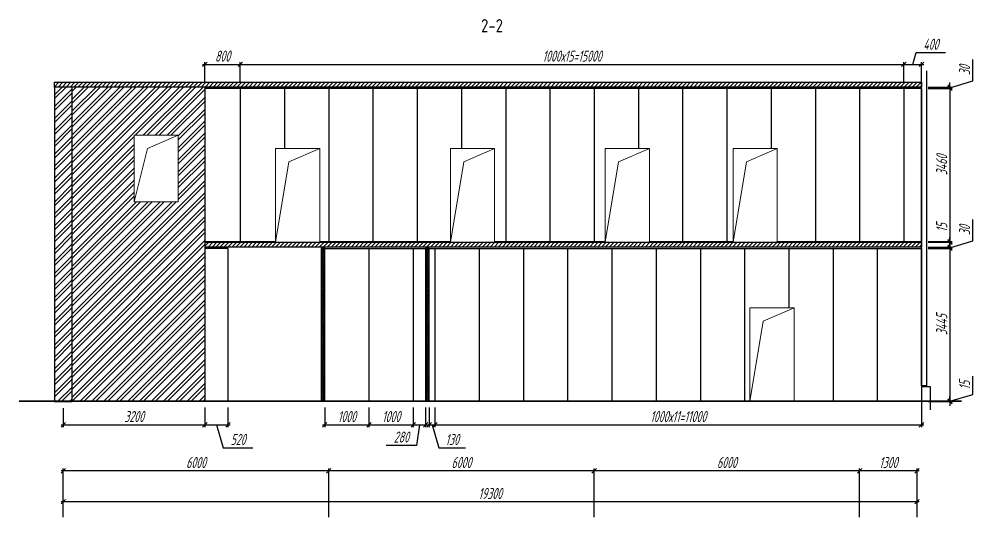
# Model space of a CAD drawing. Header units: millimetres. Extents: x -138350 to 909539, y -253833 to 111767.
# Drawn here: x 140272 to 161834, y -152082 to -140677 of the extents above; entities that cross this region are included whole.
import ezdxf

# ---------------------------------------------------------------- set-up
doc = ezdxf.new("R2010")
doc.units = ezdxf.units.MM
for name, color, linetype, lineweight in [('_Окна_двери', 131, 'Continuous', 15), ('_Оси', 90, 'Continuous', 13), ('_Размеры', 120, 'Continuous', 13), ('_Сендвичи', 230, 'Continuous', 30), ('_Стены', 7, 'Continuous', 30), ('_Сэндвичи штрих', 7, 'Continuous', 5), ('_Текст', 141, 'Continuous', 20), ('выноска', 7, 'Continuous', 13), ('тонкие', 221, 'Continuous', 13)]:
    doc.layers.add(name, color=color, linetype=linetype, lineweight=lineweight)
doc.styles.add('Museo sans', font='CS_Gost2304.shx')
doc.styles.add('СПДС_размеры', font='spdswin.shx', dxfattribs={"width": 0.8, "oblique": 15})
doc.dimstyles.new('СПДС', dxfattribs={"dimtxt": 2.5, "dimasz": 1, "dimexe": 0.5, "dimexo": 1.5, "dimtad": 1, "dimdec": 0, "dimtxsty": 'СПДС_размеры', "dimblk": 'OBLIQUE', "dimcen": 2.5, "dimdle": 0.5, "dimadec": 8, "dimazin": 0, "dimtfac": 1, "dimtdec": 0, "dimtix": 1, "dimtmove": 0, "dimatfit": 3, "dimfxl": 1, "dimarcsym": 0})
pattern_1 = [(45, (0, -18629), (-44.90128, 44.90128), [])]

# ---------------------------------------------------------------- blocks, each defined once
blk = doc.blocks.new('_Oblique')
at = {"layer": 'выноска', "color": 0, "lineweight": -2}
blk.add_line((-0.5, -0.5), (0.5, 0.5), dxfattribs=at)
blk = doc.blocks.new('*D487')
at = {"layer": '_Оси', "color": 0, "lineweight": -2, "transparency": 16777216}
for p, q in [((141272, -151932), (141272, -151532)), ((160572, -151932), (160572, -151532)), ((160622, -151582), (141222, -151582))]:
    blk.add_line(p, q, dxfattribs=at)
at = {"layer": 'Defpoints', "color": 0, "transparency": 16777216}
for p in [(141272, -151582), (141272, -152082), (160572, -152082)]:
    blk.add_point(p, dxfattribs=at)
at = {"layer": '_Оси', "color": 0, "lineweight": -2, "transparency": 16777216, "xscale": 100, "yscale": 100, "zscale": 100, "rotation": 180}
blk.add_blockref('_Oblique', (141272, -151582), dxfattribs=at)
at = {"layer": '_Оси', "color": 0, "lineweight": -2, "transparency": 16777216, "xscale": 100, "yscale": 100, "zscale": 100}
blk.add_blockref('_Oblique', (160572, -151582), dxfattribs=at)
at = {"layer": '_Оси', "color": 0, "lineweight": 25, "transparency": 16777216, "insert": (150922, -151394.5), "char_height": 250, "attachment_point": 5, "style": 'СПДС_размеры'}
blk.add_mtext('19300', dxfattribs=at)
blk = doc.blocks.new('*D488')
at = {"layer": '_Оси', "color": 0, "lineweight": -2, "transparency": 16777216}
for p, q in [((160622, -150882), (159222, -150882)), ((159272, -151932), (159272, -150832)), ((160572, -151932), (160572, -150832))]:
    blk.add_line(p, q, dxfattribs=at)
at = {"layer": 'Defpoints', "color": 0, "transparency": 16777216}
for p in [(159272, -150882), (159272, -152082), (160572, -152082)]:
    blk.add_point(p, dxfattribs=at)
at = {"layer": '_Оси', "color": 0, "lineweight": -2, "transparency": 16777216, "xscale": 100, "yscale": 100, "zscale": 100, "rotation": 180}
blk.add_blockref('_Oblique', (159272, -150882), dxfattribs=at)
at = {"layer": '_Оси', "color": 0, "lineweight": -2, "transparency": 16777216, "xscale": 100, "yscale": 100, "zscale": 100}
blk.add_blockref('_Oblique', (160572, -150882), dxfattribs=at)
at = {"layer": '_Оси', "color": 0, "lineweight": 25, "transparency": 16777216, "insert": (159922, -150694.5), "char_height": 250, "attachment_point": 5, "style": 'СПДС_размеры'}
blk.add_mtext('1300', dxfattribs=at)
blk = doc.blocks.new('*D489')
at = {"layer": '_Оси', "color": 0, "lineweight": -2, "transparency": 16777216}
for p, q in [((159322, -150882), (153222, -150882)), ((153272, -151932), (153272, -150832)), ((159272, -151932), (159272, -150832))]:
    blk.add_line(p, q, dxfattribs=at)
at = {"layer": 'Defpoints', "color": 0, "transparency": 16777216}
for p in [(153272, -150882), (153272, -152082), (159272, -152082)]:
    blk.add_point(p, dxfattribs=at)
at = {"layer": '_Оси', "color": 0, "lineweight": -2, "transparency": 16777216, "xscale": 100, "yscale": 100, "zscale": 100, "rotation": 180}
blk.add_blockref('_Oblique', (153272, -150882), dxfattribs=at)
at = {"layer": '_Оси', "color": 0, "lineweight": -2, "transparency": 16777216, "xscale": 100, "yscale": 100, "zscale": 100}
blk.add_blockref('_Oblique', (159272, -150882), dxfattribs=at)
at = {"layer": '_Оси', "color": 0, "lineweight": 25, "transparency": 16777216, "insert": (156272, -150694.5), "char_height": 250, "attachment_point": 5, "style": 'СПДС_размеры'}
blk.add_mtext('6000', dxfattribs=at)
blk = doc.blocks.new('*D490')
at = {"layer": '_Оси', "color": 0, "lineweight": -2, "transparency": 16777216}
for p, q in [((153322, -150882), (147222, -150882)), ((147272, -151932), (147272, -150832)), ((153272, -151932), (153272, -150832))]:
    blk.add_line(p, q, dxfattribs=at)
at = {"layer": 'Defpoints', "color": 0, "transparency": 16777216}
for p in [(147272, -150882), (147272, -152082), (153272, -152082)]:
    blk.add_point(p, dxfattribs=at)
at = {"layer": '_Оси', "color": 0, "lineweight": -2, "transparency": 16777216, "xscale": 100, "yscale": 100, "zscale": 100, "rotation": 180}
blk.add_blockref('_Oblique', (147272, -150882), dxfattribs=at)
at = {"layer": '_Оси', "color": 0, "lineweight": -2, "transparency": 16777216, "xscale": 100, "yscale": 100, "zscale": 100}
blk.add_blockref('_Oblique', (153272, -150882), dxfattribs=at)
at = {"layer": '_Оси', "color": 0, "lineweight": 25, "transparency": 16777216, "insert": (150272, -150694.5), "char_height": 250, "attachment_point": 5, "style": 'СПДС_размеры'}
blk.add_mtext('6000', dxfattribs=at)
blk = doc.blocks.new('*D491')
at = {"layer": '_Оси', "color": 0, "lineweight": -2, "transparency": 16777216}
for p, q in [((147322, -150882), (141222, -150882)), ((141272, -151932), (141272, -150832)), ((147272, -151932), (147272, -150832))]:
    blk.add_line(p, q, dxfattribs=at)
at = {"layer": 'Defpoints', "color": 0, "transparency": 16777216}
for p in [(141272, -150882), (141272, -152082), (147272, -152082)]:
    blk.add_point(p, dxfattribs=at)
at = {"layer": '_Оси', "color": 0, "lineweight": -2, "transparency": 16777216, "xscale": 100, "yscale": 100, "zscale": 100, "rotation": 180}
blk.add_blockref('_Oblique', (141272, -150882), dxfattribs=at)
at = {"layer": '_Оси', "color": 0, "lineweight": -2, "transparency": 16777216, "xscale": 100, "yscale": 100, "zscale": 100}
blk.add_blockref('_Oblique', (147272, -150882), dxfattribs=at)
at = {"layer": '_Оси', "color": 0, "lineweight": 25, "transparency": 16777216, "insert": (144272, -150694.5), "char_height": 250, "attachment_point": 5, "style": 'СПДС_размеры'}
blk.add_mtext('6000', dxfattribs=at)
blk = doc.blocks.new('*U492')
at = {"color": 0, "ltscale": 100}
blk.add_lwpolyline([(0, 0), (1000, 0), (1000, 1500), (0, 1500)], close=True, dxfattribs=at)
blk.add_lwpolyline([(1000, 1500), (300, 1200), (0, 0)], dxfattribs=at)
blk = doc.blocks.new('*U479')
at = {"color": 0, "ltscale": 100}
blk.add_lwpolyline([(0, 0), (1000, 0), (1000, 2115), (0, 2115)], close=True, dxfattribs=at)
blk.add_lwpolyline([(1000, 2115), (300, 1815), (0, 0)], dxfattribs=at)
blk = doc.blocks.new('*D496')
at = {"layer": '_Размеры', "color": 0, "lineweight": -2, "ltscale": 100, "transparency": 16777216}
for p, q in [((144472, -149453), (144472, -149894)), ((144992, -149453), (144992, -149894)), ((144422, -149844), (145042, -149844)), ((144732, -149844), (144888, -150363)), ((144888, -150363), (145559, -150363))]:
    blk.add_line(p, q, dxfattribs=at)
at = {"layer": 'Defpoints', "color": 0, "ltscale": 100, "transparency": 16777216}
for p in [(144472, -149303), (144992, -149303), (144992, -149844)]:
    blk.add_point(p, dxfattribs=at)
at = {"layer": '_Размеры', "color": 0, "lineweight": -2, "ltscale": 100, "transparency": 16777216, "xscale": 100, "yscale": 100, "zscale": 100, "rotation": 180}
blk.add_blockref('_Oblique', (144472, -149844), dxfattribs=at)
at = {"layer": '_Размеры', "color": 0, "lineweight": -2, "ltscale": 100, "transparency": 16777216, "xscale": 100, "yscale": 100, "zscale": 100}
blk.add_blockref('_Oblique', (144992, -149844), dxfattribs=at)
at = {"layer": '_Размеры', "color": 0, "ltscale": 100, "transparency": 16777216, "insert": (145223, -150175), "char_height": 250, "attachment_point": 5, "style": 'СПДС_размеры'}
blk.add_mtext('520', dxfattribs=at)
blk = doc.blocks.new('*D497')
at = {"layer": '_Размеры', "color": 0, "lineweight": -2, "ltscale": 100, "transparency": 16777216}
for p, q in [((147182, -149453), (147182, -149894)), ((148182, -149453), (148182, -149894)), ((147132, -149844), (148232, -149844))]:
    blk.add_line(p, q, dxfattribs=at)
at = {"layer": 'Defpoints', "color": 0, "ltscale": 100, "transparency": 16777216}
for p in [(147182, -149303), (148182, -149303), (148182, -149844)]:
    blk.add_point(p, dxfattribs=at)
at = {"layer": '_Размеры', "color": 0, "lineweight": -2, "ltscale": 100, "transparency": 16777216, "xscale": 100, "yscale": 100, "zscale": 100, "rotation": 180}
blk.add_blockref('_Oblique', (147182, -149844), dxfattribs=at)
at = {"layer": '_Размеры', "color": 0, "lineweight": -2, "ltscale": 100, "transparency": 16777216, "xscale": 100, "yscale": 100, "zscale": 100}
blk.add_blockref('_Oblique', (148182, -149844), dxfattribs=at)
at = {"layer": '_Размеры', "color": 0, "ltscale": 100, "transparency": 16777216, "insert": (147682, -149656.5), "char_height": 250, "attachment_point": 5, "style": 'СПДС_размеры'}
blk.add_mtext('1000', dxfattribs=at)
blk = doc.blocks.new('*D498')
at = {"layer": '_Размеры', "color": 0, "lineweight": -2, "ltscale": 100, "transparency": 16777216}
for p, q in [((148182, -149453), (148182, -149894)), ((149182, -149453), (149182, -149894)), ((148132, -149844), (149232, -149844))]:
    blk.add_line(p, q, dxfattribs=at)
at = {"layer": 'Defpoints', "color": 0, "ltscale": 100, "transparency": 16777216}
for p in [(148182, -149303), (149182, -149303), (149182, -149844)]:
    blk.add_point(p, dxfattribs=at)
at = {"layer": '_Размеры', "color": 0, "lineweight": -2, "ltscale": 100, "transparency": 16777216, "xscale": 100, "yscale": 100, "zscale": 100, "rotation": 180}
blk.add_blockref('_Oblique', (148182, -149844), dxfattribs=at)
at = {"layer": '_Размеры', "color": 0, "lineweight": -2, "ltscale": 100, "transparency": 16777216, "xscale": 100, "yscale": 100, "zscale": 100}
blk.add_blockref('_Oblique', (149182, -149844), dxfattribs=at)
at = {"layer": '_Размеры', "color": 0, "ltscale": 100, "transparency": 16777216, "insert": (148682, -149656.5), "char_height": 250, "attachment_point": 5, "style": 'СПДС_размеры'}
blk.add_mtext('1000', dxfattribs=at)
blk = doc.blocks.new('*D499')
at = {"layer": '_Размеры', "color": 0, "lineweight": -2, "ltscale": 100, "transparency": 16777216}
for p, q in [((149182, -149453), (149182, -149894)), ((149462, -149453), (149462, -149894)), ((149132, -149844), (149512, -149844)), ((149322, -149844), (149254, -150307)), ((149254, -150307), (148571, -150307))]:
    blk.add_line(p, q, dxfattribs=at)
at = {"layer": 'Defpoints', "color": 0, "ltscale": 100, "transparency": 16777216}
for p in [(149182, -149303), (149462, -149303), (149462, -149844)]:
    blk.add_point(p, dxfattribs=at)
at = {"layer": '_Размеры', "color": 0, "lineweight": -2, "ltscale": 100, "transparency": 16777216, "xscale": 100, "yscale": 100, "zscale": 100, "rotation": 180}
blk.add_blockref('_Oblique', (149182, -149844), dxfattribs=at)
at = {"layer": '_Размеры', "color": 0, "lineweight": -2, "ltscale": 100, "transparency": 16777216, "xscale": 100, "yscale": 100, "zscale": 100}
blk.add_blockref('_Oblique', (149462, -149844), dxfattribs=at)
at = {"layer": '_Размеры', "color": 0, "ltscale": 100, "transparency": 16777216, "insert": (148913, -150120), "char_height": 250, "attachment_point": 5, "style": 'СПДС_размеры'}
blk.add_mtext('280', dxfattribs=at)
blk = doc.blocks.new('*D500')
at = {"layer": '_Размеры', "color": 0, "lineweight": -2, "ltscale": 100, "transparency": 16777216}
for p, q in [((149542, -149453), (149542, -149894)), ((149672, -149453), (149672, -149894)), ((149492, -149844), (149722, -149844)), ((149607, -149844), (149763, -150363)), ((149763, -150363), (150361, -150363))]:
    blk.add_line(p, q, dxfattribs=at)
at = {"layer": 'Defpoints', "color": 0, "ltscale": 100, "transparency": 16777216}
for p in [(149542, -149303), (149672, -149303), (149672, -149844)]:
    blk.add_point(p, dxfattribs=at)
at = {"layer": '_Размеры', "color": 0, "lineweight": -2, "ltscale": 100, "transparency": 16777216, "xscale": 100, "yscale": 100, "zscale": 100, "rotation": 180}
blk.add_blockref('_Oblique', (149542, -149844), dxfattribs=at)
at = {"layer": '_Размеры', "color": 0, "lineweight": -2, "ltscale": 100, "transparency": 16777216, "xscale": 100, "yscale": 100, "zscale": 100}
blk.add_blockref('_Oblique', (149672, -149844), dxfattribs=at)
at = {"layer": '_Размеры', "color": 0, "ltscale": 100, "transparency": 16777216, "insert": (150062, -150175), "char_height": 250, "attachment_point": 5, "style": 'СПДС_размеры'}
blk.add_mtext('130', dxfattribs=at)
blk = doc.blocks.new('*D501')
at = {"layer": '_Размеры', "color": 0, "lineweight": -2, "ltscale": 100, "transparency": 16777216}
for p, q in [((149672, -149453), (149672, -149894)), ((160672, -149453), (160672, -149894)), ((149622, -149844), (160722, -149844))]:
    blk.add_line(p, q, dxfattribs=at)
at = {"layer": 'Defpoints', "color": 0, "ltscale": 100, "transparency": 16777216}
for p in [(149672, -149303), (160672, -149303), (160672, -149844)]:
    blk.add_point(p, dxfattribs=at)
at = {"layer": '_Размеры', "color": 0, "lineweight": -2, "ltscale": 100, "transparency": 16777216, "xscale": 100, "yscale": 100, "zscale": 100, "rotation": 180}
blk.add_blockref('_Oblique', (149672, -149844), dxfattribs=at)
at = {"layer": '_Размеры', "color": 0, "lineweight": -2, "ltscale": 100, "transparency": 16777216, "xscale": 100, "yscale": 100, "zscale": 100}
blk.add_blockref('_Oblique', (160672, -149844), dxfattribs=at)
at = {"layer": '_Размеры', "color": 0, "ltscale": 100, "transparency": 16777216, "insert": (155172, -149656.5), "char_height": 250, "attachment_point": 5, "style": 'СПДС_размеры'}
blk.add_mtext('1000х11=11000', dxfattribs=at)
blk = doc.blocks.new('*D502')
at = {"layer": '_Размеры', "color": 0, "lineweight": -2, "ltscale": 100, "transparency": 16777216}
for p, q in [((161834, -145687), (161834, -145207)), ((161315, -145843), (161834, -145687)), ((161315, -145828), (161315, -145728)), ((160822, -145828), (161365, -145828)), ((160822, -145858), (161365, -145858)), ((161315, -145828), (161315, -145858)), ((161315, -145828), (161315, -145858)), ((161315, -145858), (161315, -145958))]:
    blk.add_line(p, q, dxfattribs=at)
at = {"layer": 'Defpoints', "color": 0, "ltscale": 100, "transparency": 16777216}
for p in [(160672, -145828), (160672, -145858), (161315, -145858)]:
    blk.add_point(p, dxfattribs=at)
at = {"layer": '_Размеры', "color": 0, "lineweight": -2, "ltscale": 100, "transparency": 16777216, "xscale": 100, "yscale": 100, "zscale": 100}
for p, rotation in [((161315, -145828), 270), ((161315, -145858), 90)]:
    blk.add_blockref('_Oblique', p, dxfattribs=dict(at, rotation=rotation))
at = {"layer": '_Размеры', "color": 0, "ltscale": 100, "transparency": 16777216, "insert": (161646, -145447), "char_height": 250, "attachment_point": 5, "rotation": 90, "style": 'СПДС_размеры'}
blk.add_mtext('30', dxfattribs=at)
blk = doc.blocks.new('*D503')
at = {"layer": '_Размеры', "color": 0, "lineweight": -2, "ltscale": 100, "transparency": 16777216}
for p, q in [((160822, -145858), (161365, -145858)), ((161315, -145808), (161315, -149353)), ((160822, -149303), (161365, -149303))]:
    blk.add_line(p, q, dxfattribs=at)
at = {"layer": 'Defpoints', "color": 0, "ltscale": 100, "transparency": 16777216}
for p in [(160672, -145858), (160672, -149303), (161315, -149303)]:
    blk.add_point(p, dxfattribs=at)
at = {"layer": '_Размеры', "color": 0, "lineweight": -2, "ltscale": 100, "transparency": 16777216, "xscale": 100, "yscale": 100, "zscale": 100}
for p, rotation in [((161315, -145858), 90), ((161315, -149303), 270)]:
    blk.add_blockref('_Oblique', p, dxfattribs=dict(at, rotation=rotation))
at = {"layer": '_Размеры', "color": 0, "ltscale": 100, "transparency": 16777216, "insert": (161127.5, -147580.5), "char_height": 250, "attachment_point": 5, "rotation": 90, "style": 'СПДС_размеры'}
blk.add_mtext('3445', dxfattribs=at)
blk = doc.blocks.new('*D504')
at = {"layer": '_Размеры', "color": 0, "lineweight": -2, "ltscale": 100, "transparency": 16777216}
for p, q in [((161834, -149155), (161834, -148744)), ((161315, -149310), (161834, -149155)), ((161315, -149303), (161315, -149203)), ((160822, -149303), (161365, -149303)), ((160822, -149318), (161365, -149318)), ((161315, -149303), (161315, -149318)), ((161315, -149303), (161315, -149318)), ((161315, -149318), (161315, -149418))]:
    blk.add_line(p, q, dxfattribs=at)
at = {"layer": 'Defpoints', "color": 0, "ltscale": 100, "transparency": 16777216}
for p in [(160672, -149303), (160672, -149318), (161315, -149318)]:
    blk.add_point(p, dxfattribs=at)
at = {"layer": '_Размеры', "color": 0, "lineweight": -2, "ltscale": 100, "transparency": 16777216, "xscale": 100, "yscale": 100, "zscale": 100}
for p, rotation in [((161315, -149303), 270), ((161315, -149318), 90)]:
    blk.add_blockref('_Oblique', p, dxfattribs=dict(at, rotation=rotation))
at = {"layer": '_Размеры', "color": 0, "ltscale": 100, "transparency": 16777216, "insert": (161646, -148949), "char_height": 250, "attachment_point": 5, "rotation": 90, "style": 'СПДС_размеры'}
blk.add_mtext('15', dxfattribs=at)
blk = doc.blocks.new('*D505')
at = {"layer": '_Размеры', "color": 0, "lineweight": -2, "ltscale": 100, "transparency": 16777216}
for p, q in [((141272, -149468), (141272, -149894)), ((144472, -149468), (144472, -149894)), ((141222, -149844), (144522, -149844))]:
    blk.add_line(p, q, dxfattribs=at)
at = {"layer": 'Defpoints', "color": 0, "ltscale": 100, "transparency": 16777216}
for p in [(141272, -149318), (144472, -149318), (144472, -149844)]:
    blk.add_point(p, dxfattribs=at)
at = {"layer": '_Размеры', "color": 0, "lineweight": -2, "ltscale": 100, "transparency": 16777216, "xscale": 100, "yscale": 100, "zscale": 100, "rotation": 180}
blk.add_blockref('_Oblique', (141272, -149844), dxfattribs=at)
at = {"layer": '_Размеры', "color": 0, "lineweight": -2, "ltscale": 100, "transparency": 16777216, "xscale": 100, "yscale": 100, "zscale": 100}
blk.add_blockref('_Oblique', (144472, -149844), dxfattribs=at)
at = {"layer": '_Размеры', "color": 0, "ltscale": 100, "transparency": 16777216, "insert": (142872, -149656.5), "char_height": 250, "attachment_point": 5, "style": 'СПДС_размеры'}
blk.add_mtext('3200', dxfattribs=at)
blk = doc.blocks.new('*D506')
at = {"layer": '_Размеры', "color": 0, "lineweight": -2, "ltscale": 100, "transparency": 16777216}
for p, q in [((144472, -142093), (144472, -141651)), ((145272, -142093), (145272, -141651)), ((144422, -141701), (145322, -141701))]:
    blk.add_line(p, q, dxfattribs=at)
at = {"layer": 'Defpoints', "color": 0, "ltscale": 100, "transparency": 16777216}
for p in [(145272, -141701), (144472, -142243), (145272, -142243)]:
    blk.add_point(p, dxfattribs=at)
at = {"layer": '_Размеры', "color": 0, "lineweight": -2, "ltscale": 100, "transparency": 16777216, "xscale": 100, "yscale": 100, "zscale": 100, "rotation": 180}
blk.add_blockref('_Oblique', (144472, -141701), dxfattribs=at)
at = {"layer": '_Размеры', "color": 0, "lineweight": -2, "ltscale": 100, "transparency": 16777216, "xscale": 100, "yscale": 100, "zscale": 100}
blk.add_blockref('_Oblique', (145272, -141701), dxfattribs=at)
at = {"layer": '_Размеры', "color": 0, "ltscale": 100, "transparency": 16777216, "insert": (144872, -141513.5), "char_height": 250, "attachment_point": 5, "style": 'СПДС_размеры'}
blk.add_mtext('800', dxfattribs=at)
blk = doc.blocks.new('*D507')
at = {"layer": '_Размеры', "color": 0, "lineweight": -2, "ltscale": 100, "transparency": 16777216}
for p, q in [((145272, -142093), (145272, -141651)), ((160272, -142093), (160272, -141651)), ((145222, -141701), (160322, -141701))]:
    blk.add_line(p, q, dxfattribs=at)
at = {"layer": 'Defpoints', "color": 0, "ltscale": 100, "transparency": 16777216}
for p in [(160272, -141701), (145272, -142243), (160272, -142243)]:
    blk.add_point(p, dxfattribs=at)
at = {"layer": '_Размеры', "color": 0, "lineweight": -2, "ltscale": 100, "transparency": 16777216, "xscale": 100, "yscale": 100, "zscale": 100, "rotation": 180}
blk.add_blockref('_Oblique', (145272, -141701), dxfattribs=at)
at = {"layer": '_Размеры', "color": 0, "lineweight": -2, "ltscale": 100, "transparency": 16777216, "xscale": 100, "yscale": 100, "zscale": 100}
blk.add_blockref('_Oblique', (160272, -141701), dxfattribs=at)
at = {"layer": '_Размеры', "color": 0, "ltscale": 100, "transparency": 16777216, "insert": (152772, -141513.5), "char_height": 250, "attachment_point": 5, "style": 'СПДС_размеры'}
blk.add_mtext('1000х15=15000', dxfattribs=at)
blk = doc.blocks.new('*D508')
at = {"layer": '_Размеры', "color": 0, "lineweight": -2, "ltscale": 100, "transparency": 16777216}
for p, q in [((160472, -141701), (160553, -141432)), ((160553, -141432), (161214, -141432)), ((160272, -142093), (160272, -141651)), ((160672, -142093), (160672, -141651)), ((160222, -141701), (160722, -141701))]:
    blk.add_line(p, q, dxfattribs=at)
at = {"layer": 'Defpoints', "color": 0, "ltscale": 100, "transparency": 16777216}
for p in [(160672, -141701), (160272, -142243), (160672, -142243)]:
    blk.add_point(p, dxfattribs=at)
at = {"layer": '_Размеры', "color": 0, "lineweight": -2, "ltscale": 100, "transparency": 16777216, "xscale": 100, "yscale": 100, "zscale": 100, "rotation": 180}
blk.add_blockref('_Oblique', (160272, -141701), dxfattribs=at)
at = {"layer": '_Размеры', "color": 0, "lineweight": -2, "ltscale": 100, "transparency": 16777216, "xscale": 100, "yscale": 100, "zscale": 100}
blk.add_blockref('_Oblique', (160672, -141701), dxfattribs=at)
at = {"layer": '_Размеры', "color": 0, "ltscale": 100, "transparency": 16777216, "insert": (160883, -141245), "char_height": 250, "attachment_point": 5, "style": 'СПДС_размеры'}
blk.add_mtext('400', dxfattribs=at)
blk = doc.blocks.new('*D509')
at = {"layer": '_Размеры', "color": 0, "lineweight": -2, "ltscale": 100, "transparency": 16777216}
for p, q in [((161834, -142072), (161834, -141592)), ((161315, -142228), (161834, -142072)), ((160822, -142213), (161365, -142213)), ((160822, -142243), (161365, -142243)), ((161315, -142213), (161315, -142113)), ((161315, -142213), (161315, -142243)), ((161315, -142213), (161315, -142243)), ((161315, -142243), (161315, -142343))]:
    blk.add_line(p, q, dxfattribs=at)
at = {"layer": 'Defpoints', "color": 0, "ltscale": 100, "transparency": 16777216}
for p in [(160672, -142213), (160672, -142243), (161315, -142243)]:
    blk.add_point(p, dxfattribs=at)
at = {"layer": '_Размеры', "color": 0, "lineweight": -2, "ltscale": 100, "transparency": 16777216, "xscale": 100, "yscale": 100, "zscale": 100}
for p, rotation in [((161315, -142213), 270), ((161315, -142243), 90)]:
    blk.add_blockref('_Oblique', p, dxfattribs=dict(at, rotation=rotation))
at = {"layer": '_Размеры', "color": 0, "ltscale": 100, "transparency": 16777216, "insert": (161646, -141832), "char_height": 250, "attachment_point": 5, "rotation": 90, "style": 'СПДС_размеры'}
blk.add_mtext('30', dxfattribs=at)
blk = doc.blocks.new('*D510')
at = {"layer": '_Размеры', "color": 0, "lineweight": -2, "ltscale": 100, "transparency": 16777216}
for p, q in [((160822, -142243), (161365, -142243)), ((161315, -142193), (161315, -145753)), ((160822, -145703), (161365, -145703))]:
    blk.add_line(p, q, dxfattribs=at)
at = {"layer": 'Defpoints', "color": 0, "ltscale": 100, "transparency": 16777216}
for p in [(160672, -142243), (160672, -145703), (161315, -145703)]:
    blk.add_point(p, dxfattribs=at)
at = {"layer": '_Размеры', "color": 0, "lineweight": -2, "ltscale": 100, "transparency": 16777216, "xscale": 100, "yscale": 100, "zscale": 100}
for p, rotation in [((161315, -142243), 90), ((161315, -145703), 270)]:
    blk.add_blockref('_Oblique', p, dxfattribs=dict(at, rotation=rotation))
at = {"layer": '_Размеры', "color": 0, "ltscale": 100, "transparency": 16777216, "insert": (161127.5, -143973), "char_height": 250, "attachment_point": 5, "rotation": 90, "style": 'СПДС_размеры'}
blk.add_mtext('3460', dxfattribs=at)
blk = doc.blocks.new('*D511')
at = {"layer": '_Размеры', "color": 0, "lineweight": -2, "ltscale": 100, "transparency": 16777216}
for p, q in [((160822, -145703), (161365, -145703)), ((160822, -145718), (161365, -145718)), ((161315, -145703), (161315, -145603)), ((161315, -145703), (161315, -145718)), ((161315, -145718), (161315, -145818))]:
    blk.add_line(p, q, dxfattribs=at)
at = {"layer": 'Defpoints', "color": 0, "ltscale": 100, "transparency": 16777216}
for p in [(160672, -145703), (160672, -145718), (161315, -145718)]:
    blk.add_point(p, dxfattribs=at)
at = {"layer": '_Размеры', "color": 0, "lineweight": -2, "ltscale": 100, "transparency": 16777216, "xscale": 100, "yscale": 100, "zscale": 100}
for p, rotation in [((161315, -145703), 270), ((161315, -145718), 90)]:
    blk.add_blockref('_Oblique', p, dxfattribs=dict(at, rotation=rotation))
at = {"layer": '_Размеры', "color": 0, "ltscale": 100, "transparency": 16777216, "insert": (161127.5, -145388), "char_height": 250, "attachment_point": 5, "rotation": 90, "style": 'СПДС_размеры'}
blk.add_mtext('15', dxfattribs=at)

msp = doc.modelspace()

# ---------------------------------------------------------------- hatches: boundary and pattern name
at = {"layer": '_Сэндвичи штрих', "ltscale": 100}
h = msp.add_hatch(dxfattribs=at)
h.set_pattern_fill('ANSI31', color=256, scale=20)
h.set_pattern_definition(pattern_1)
h.paths.add_polyline_path([(141072, -142103), (160672, -142103), (160672, -142213), (141072, -142213)])
h = msp.add_hatch(dxfattribs=at)
h.set_pattern_fill('ANSI32', color=256, scale=20)
h.set_pattern_definition([(45, (0, -18629), (-134.70384, 134.70384), []), (45, (89.8, -18629), (-134.70384, 134.70384), [])])
h.paths.add_polyline_path([(141072, -142213), (141472, -142213), (141472, -149318), (141072, -149318)])
h = msp.add_hatch(dxfattribs=at)
h.set_pattern_fill('ANSI32', color=256, scale=20)
h.paths.add_polyline_path([(144472, -142213), (141472, -142213), (141472, -149318), (144472, -149318)])
h.paths.add_polyline_path([(142872, -144803), (142872, -143303), (143872, -143303), (143872, -144803)], flags=16)
h = msp.add_hatch(dxfattribs=at)
h.set_pattern_fill('ANSI31', color=256, scale=20)
h.set_pattern_definition(pattern_1)
h.paths.add_polyline_path([(144472, -145718), (144472, -145828), (160672, -145828), (160672, -145718)])
h = msp.add_hatch(dxfattribs=at)
h.set_pattern_fill('ANSI37', color=256, scale=10)
h.set_pattern_definition([(45, (28106, 0), (-22.4506403, 22.4506403), []), (135, (28106, 0), (-22.4506403, -22.4506403), [])])
h.paths.add_polyline_path([(147182, -145858), (147102, -145858), (147102, -149303), (147182, -149303)])
h = msp.add_hatch(dxfattribs=at)
h.set_pattern_fill('ANSI37', color=256, scale=10)
h.set_pattern_definition([(45, (30466, 0), (-22.4506403, 22.4506403), []), (135, (30466, 0), (-22.4506403, -22.4506403), [])])
h.paths.add_polyline_path([(149542, -145858), (149462, -145858), (149462, -149303), (149542, -149303)])

# ---------------------------------------------------------------- linework, layer by layer
at = {"layer": '_Сендвичи', "ltscale": 100}
for p, q in [((160672, -148963), (160672, -141849)), ((160792, -148963), (160792, -141849)), ((160792, -148963), (160672, -148963))]:
    msp.add_line(p, q, dxfattribs=at)
at = {"layer": '_Сендвичи', "color": 2, "ltscale": 75}
for p, q in [((144472, -142243), (144472, -145703)), ((145272, -142243), (145272, -145703)), ((146272, -142243), (146272, -143603)), ((147272, -142243), (147272, -145703)), ((148272, -142243), (148272, -145703)), ((149272, -142243), (149272, -145703)), ((150272, -142243), (150272, -143603)), ((151272, -142243), (151272, -145703)), ((152272, -142243), (152272, -145703)), ((153272, -142243), (153272, -145703)), ((154272, -142243), (154272, -143603)), ((155272, -142243), (155272, -145703)), ((156272, -142243), (156272, -145703)), ((157272, -142243), (157272, -143603)), ((158272, -142243), (158272, -145703)), ((159272, -142243), (159272, -145703)), ((160272, -142243), (160272, -145703)), ((160672, -142243), (160672, -145703)), ((149542, -145858), (160672, -145858)), ((160672, -145858), (160672, -149303)), ((149542, -149303), (156792, -149303)), ((157792, -149303), (160672, -149303))]:
    msp.add_line(p, q, dxfattribs=at)
at = {"layer": '_Сендвичи', "color": 2, "ltscale": 100}
for p, q in [((160672, -142243), (144472, -142243)), ((144472, -145703), (146072, -145703)), ((147072, -145703), (150022, -145703)), ((151022, -145703), (153522, -145703)), ((154522, -145703), (156412, -145703)), ((157412, -145703), (160672, -145703)), ((144472, -145858), (144472, -149303)), ((144992, -145858), (144472, -145858)), ((144992, -145858), (144992, -149303)), ((147182, -145858), (149462, -145858)), ((148182, -145858), (148182, -149303)), ((149182, -145858), (149182, -149303)), ((149672, -145858), (149672, -149303)), ((150672, -145858), (150672, -149303)), ((151672, -145858), (151672, -149303)), ((152672, -145858), (152672, -149303)), ((153672, -145858), (153672, -149303)), ((154672, -145858), (154672, -149303)), ((155672, -145858), (155672, -149303)), ((156672, -145858), (156672, -149303)), ((157672, -145858), (157672, -147203)), ((158672, -145858), (158672, -149303)), ((159672, -145858), (159672, -149303)), ((144472, -149303), (144992, -149303)), ((147182, -149303), (149462, -149303))]:
    msp.add_line(p, q, dxfattribs=at)
for points in [[(147102, -149303), (147182, -149303), (147182, -145858), (147102, -145858)], [(149462, -149303), (149542, -149303), (149542, -145858), (149462, -145858)]]:
    msp.add_lwpolyline(points, close=True, dxfattribs=at)
at = {"layer": '_Стены', "ltscale": 100}
for p, q in [((144472, -142213), (144472, -149318)), ((144472, -149318), (141472, -149318))]:
    msp.add_line(p, q, dxfattribs=at)
for points in [[(160672, -142213), (141072, -142213), (141072, -142103), (160672, -142103)], [(141072, -149318), (141472, -149318), (141472, -142213), (141072, -142213)]]:
    msp.add_lwpolyline(points, close=True, dxfattribs=at)
for points in [[(144472, -145718), (160672, -145718), (160672, -145828), (144472, -145828)], [(160872, -149503), (160872, -148983), (160672, -148983), (160672, -149503)]]:
    msp.add_lwpolyline(points, dxfattribs=at)
at = {"layer": 'тонкие', "ltscale": 100}
for p, q in [((161572, -149303), (140272, -149303)), ((161572, -149318), (140272, -149318))]:
    msp.add_line(p, q, dxfattribs=at)

# ---------------------------------------------------------------- block references
at = {"layer": '_Окна_двери', "ltscale": 100}
msp.add_blockref('*U492', (142872, -144803), dxfattribs=at)
at = {"layer": '_Окна_двери', "ltscale": 75}
for p in [(146072, -145718), (150022, -145718), (153522, -145718), (156412, -145718), (156792, -149318)]:
    msp.add_blockref('*U479', p, dxfattribs=at)

# ---------------------------------------------------------------- texts
at = {"layer": '_Текст', "linetype": 'Continuous', "ltscale": 100, "style": 'Museo sans'}
msp.add_text('2-2', height=300, dxfattribs=at).set_placement((150716, -140977))

# ---------------------------------------------------------------- dimensions: what is measured, and where the dimension line sits
at = {"layer": '_Оси', "lineweight": 25}
for base, p1, p2, picture, middle in [((141272, -150882), (147272, -152082), (141272, -152082), '*D491', (144272, -150694.5)), ((147272, -150882), (153272, -152082), (147272, -152082), '*D490', (150272, -150694.5)), ((153272, -150882), (159272, -152082), (153272, -152082), '*D489', (156272, -150694.5)), ((159272, -150882), (160572, -152082), (159272, -152082), '*D488', (159922, -150694.5)), ((141272, -151582), (160572, -152082), (141272, -152082), '*D487', (150922, -151394.5))]:
    dim = msp.add_linear_dim(base=base, p1=p1, p2=p2, angle=0, dimstyle='СПДС', override={"dimscale": 100}, dxfattribs=at)
    dim.commit()
    dim.dimension.update_dxf_attribs({"geometry": picture, "text_midpoint": middle})
at = {"layer": '_Размеры', "ltscale": 100}
for base, p1, p2, picture, middle in [((160672, -141701), (160272, -142243), (160672, -142243), '*D508', (160615.1, -141244.8)), ((145272, -141701), (144472, -142243), (145272, -142243), '*D506', (144872, -141513.5)), ((144472, -149844), (141272, -149318), (144472, -149318), '*D505', (142872, -149656.5)), ((144992, -149844), (144472, -149303), (144992, -149303), '*D496', (144950.1, -150175.2)), ((148182, -149844), (147182, -149303), (148182, -149303), '*D497', (147682, -149656.5)), ((149182, -149844), (148182, -149303), (149182, -149303), '*D498', (148682, -149656.5)), ((149672, -149844), (149542, -149303), (149672, -149303), '*D500', (149825.1, -150175.2))]:
    dim = msp.add_linear_dim(base=base, p1=p1, p2=p2, dimstyle='СПДС', override={"dimscale": 100, "dimtix": 0, "dimtmove": 1}, dxfattribs=at)
    dim.commit()
    dim.dimension.update_dxf_attribs({"geometry": picture, "text_midpoint": middle})
for base, p1, p2, text, picture, middle in [((160272, -141701), (145272, -142243), (160272, -142243), '1000х15=15000', '*D507', (152772, -141513.5)), ((160672, -149844), (149672, -149303), (160672, -149303), '1000х11=11000', '*D501', (155172, -149656.5))]:
    dim = msp.add_linear_dim(base=base, p1=p1, p2=p2, text=text, dimstyle='СПДС', override={"dimscale": 100, "dimtix": 0, "dimtmove": 1}, dxfattribs=at)
    dim.commit()
    dim.dimension.update_dxf_attribs({"geometry": picture, "text_midpoint": middle})
for base, p1, p2, picture, middle in [((161315, -142243), (160672, -142213), (160672, -142243), '*D509', (161646.2, -142009.9)), ((161315, -145703), (160672, -142243), (160672, -145703), '*D510', (161127.5, -143973)), ((161315, -145858), (160672, -145828), (160672, -145858), '*D502', (161646.2, -145624.9)), ((161315, -149303), (160672, -145858), (160672, -149303), '*D503', (161127.5, -147580.5)), ((161315, -149318), (160672, -149303), (160672, -149318), '*D504', (161646.2, -149092.4))]:
    dim = msp.add_linear_dim(base=base, p1=p1, p2=p2, angle=90, dimstyle='СПДС', override={"dimscale": 100, "dimtix": 0, "dimtmove": 1}, dxfattribs=at)
    dim.commit()
    dim.dimension.update_dxf_attribs({"geometry": picture, "text_midpoint": middle})
dim = msp.add_linear_dim(base=(161315, -145718), p1=(160672, -145703), p2=(160672, -145718), angle=90, dimstyle='СПДС', override={"dimscale": 100, "dimtix": 0, "dimtmove": 1}, dxfattribs=at)
dim.commit()
dim.dimension.update_dxf_attribs({"geometry": '*D511', "text_midpoint": (161315, -145388), "dimtype": 160})
dim = msp.add_linear_dim(base=(149462, -149844), p1=(149182, -149303), p2=(149462, -149303), dimstyle='СПДС', override={"dimscale": 100, "dimtix": 0, "dimtmove": 1}, dxfattribs=at)
dim.commit()
dim.dimension.update_dxf_attribs({"geometry": '*D499', "text_midpoint": (149192, -150307), "dimtype": 160})

doc.saveas('drawing.dxf')
